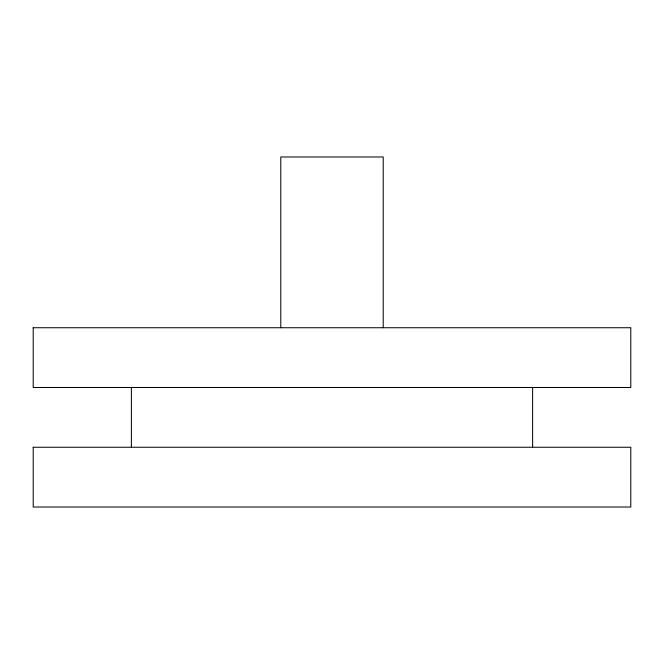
<?xml version="1.0" encoding="UTF-8"?>
<svg xmlns="http://www.w3.org/2000/svg" width="664" height="664" viewBox="0 0 664 664"><rect width="100%" height="100%" fill="white"/><g stroke="black" fill="none" stroke-linecap="round" stroke-linejoin="round"><path stroke-width="1" d="M131.381 447.254L131.381 387.494M280.781 327.734L280.781 156.986L383.219 156.986L383.219 327.734M532.619 447.254L532.619 387.494M33.2 447.254L33.2 507.014L630.8 507.014L630.8 447.254L33.2 447.254M33.2 327.734L33.2 387.494L630.8 387.494L630.8 327.734L33.2 327.734"/></g></svg>
